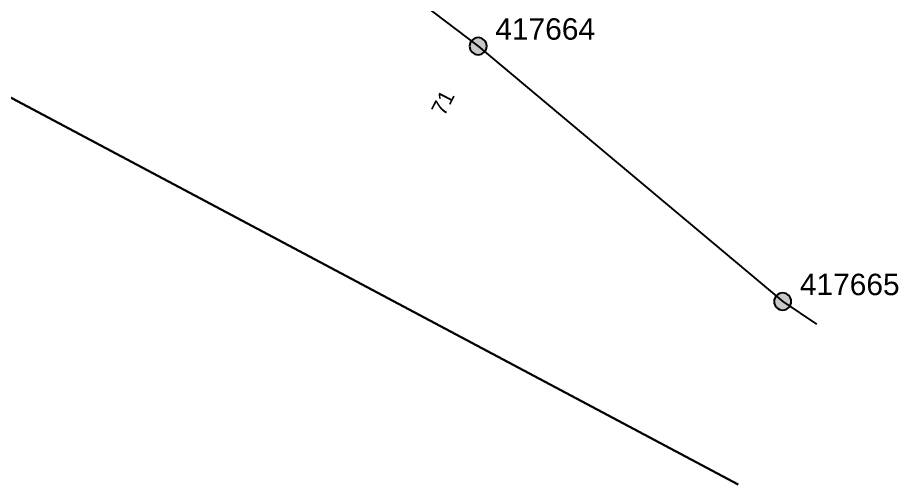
# Model space of a CAD drawing. Header units: metres. Extents: x 303507 to 304452, y 6274483 to 6275961.
# Drawn here: x 303718.5 to 303821.3, y 6275388.8 to 6275443.3 of the extents above; entities that cross this region are included whole.
import ezdxf
from ezdxf.enums import TextEntityAlignment as Align

# ---------------------------------------------------------------- set-up
doc = ezdxf.new("R2010")
doc.units = ezdxf.units.M
doc.header["$LTSCALE"] = 0.7
doc.layers.get('0').update_dxf_attribs({"color": 6})
for name, color, linetype in [('Cadastre Land Parcels_SP_EXT', 4, 'Continuous'), ('Services_SP_EXT', 7, 'Continuous'), ('SupportsOH_SP_TR_HV_LV_SL_EXT', 7, 'Continuous')]:
    doc.layers.add(name, color=color, linetype=linetype)
doc.layers.add('Features_HIDE', color=1, linetype='Continuous', plot=False)
doc.styles.add('POLE_LABEL', font='arial.ttf')
doc.styles.get("Standard").update_dxf_attribs({"font": 'arial.ttf'})

# ---------------------------------------------------------------- blocks, each defined once
blk = doc.blocks.new('POLE_EXT')
blk.add_hatch(color=256).paths.add_polyline_path([(-1, 0, 1), (1, 0, 1)])
blk.add_lwpolyline([(-1, 0, 1), (1, 0, 1)], format="xyb", close=True)
for tag, height, flags, p in [('pNumber', 2.5, 8, (-17.84, 2.07)), ('OWNED_BY', 0.2, 9, (1.35, -0.4)), ('SPECIAL_USE', 0.2, 9, (1.35, -0.8)), ('STATE', 0.2, 9, (1.35, -1)), ('PARENT', 0.2, 9, (1.35, -0.6)), ('cLV', 0.2, 9, (1.35, -1.4)), ('hDepth', 0.2, 9, (1.35, -1.6)), ('hDia', 0.2, 9, (1.35, -1.8)), ('cHV', 0.2, 9, (1.35, -2)), ('USAGE', 0.2, 9, (1.35, -1.2)), ('LBRACKET', 0.2, 9, (1.35, -2.2)), ('LExisting', 0.2, 9, (1.35, -2.4)), ('LANTNUMBER', 0.2, 9, (1.35, -2.6)), ('LOther', 0.2, 9, (1.35, -2.8)), ('LRemove', 0.2, 9, (1.35, -3)), ('cLinedev', 0.2, 9, (1.35, -3.4)), ('pExisting', 0.2, 9, (1.35, -3.8)), ('LEGEND', 0.2, 9, (1.35, -3.2)), ('LOCATION', 0.2, 9, (1.35, -3.6)), ('PFNUMBER', 0.2, 9, (1.35, -4)), ('NEWPFNUMBER', 0.2, 9, (1.35, -4.2)), ('pFooting', 0.2, 9, (1.35, -4.4)), ('pNew', 0.2, 9, (1.35, -4.6)), ('pRelocate', 0.2, 9, (1.35, -5)), ('pRemove', 0.2, 9, (1.35, -5.2)), ('pReplace', 0.2, 9, (1.35, -5.4)), ('pStay', 0.2, 9, (1.35, -5.6)), ('pType', 0.2, 9, (1.35, -5.8)), ('cspan', 0.2, 9, (1.35, -6)), ('STREETNAME', 0.2, 9, (1.35, -6.2)), ('SUBURB', 0.2, 9, (1.35, -6.4)), ('OPERATED_BY', 0.2, 9, (1.36, -7.01)), ('NOTES', 0.2, 9, (1.35, -6.6)), ('MAINTAINED_BY', 0.2, 9, (1.36, -6.81))]:
    blk.add_attdef(tag, text='', height=height, dxfattribs=dict(flags=flags)).set_placement(p, align=Align.MIDDLE_LEFT)
at = {"style": 'POLE_LABEL', "flags": 9}
for tag, p in [('STRUCTURE_PLANT_NUMBER', (1.35, 0.03)), ('STREET_CODE', (1.35, -0.2))]:
    blk.add_attdef(tag, text='', height=0.2, dxfattribs=at).set_placement(p, align=Align.MIDDLE_LEFT)
at = {"flags": 1}
blk.add_attdef('Z', (1.35, -7.33), '', height=0.2, dxfattribs=at)
at = {"layer": 'Features_HIDE', "style": 'POLE_LABEL', "flags": 8}
blk.add_attdef('ASSET_NUM', text='', height=2.5, dxfattribs=at).set_placement((2, 2), align=Align.MIDDLE_LEFT)

msp = doc.modelspace()

# ---------------------------------------------------------------- linework, layer by layer
at = {"layer": 'Cadastre Land Parcels_SP_EXT'}
for p, q in [((303802.62, 6275388.81), (303711.59, 6275437.17)), ((303711.59, 6275437.17), (303802.62, 6275388.81))]:
    msp.add_line(p, q, dxfattribs=at)
at = {"layer": 'Services_SP_EXT'}
for p, q in [((303725.67, 6275475.24), (303772.25, 6275439.97)), ((303772.25, 6275439.97), (303807.81, 6275410.15)), ((303807.81, 6275410.15), (303811.74, 6275407.5))]:
    msp.add_line(p, q, dxfattribs=at)

# ---------------------------------------------------------------- block references
at = {"layer": 'SupportsOH_SP_TR_HV_LV_SL_EXT'}
ref = msp.add_blockref('POLE_EXT', (303772.25, 6275439.97), dxfattribs=at)
ref.add_attrib('ASSET_NUM', '417664', dxfattribs={"layer": 'Features_HIDE', "height": 2.5, "style": 'POLE_LABEL'}).set_placement((303774.25, 6275441.97), align=Align.MIDDLE_LEFT)
ref = msp.add_blockref('POLE_EXT', (303807.81, 6275410.15), dxfattribs=at)
ref.add_attrib('ASSET_NUM', '417665', dxfattribs={"layer": 'Features_HIDE', "height": 2.5, "style": 'POLE_LABEL'}).set_placement((303809.81, 6275412.15), align=Align.MIDDLE_LEFT)

# ---------------------------------------------------------------- texts
at = {"layer": 'Cadastre Land Parcels_SP_EXT'}
msp.add_text('71', height=1.8, rotation=62.9202, dxfattribs=at).set_placement((303768.29, 6275431.71))

doc.saveas('drawing.dxf')
